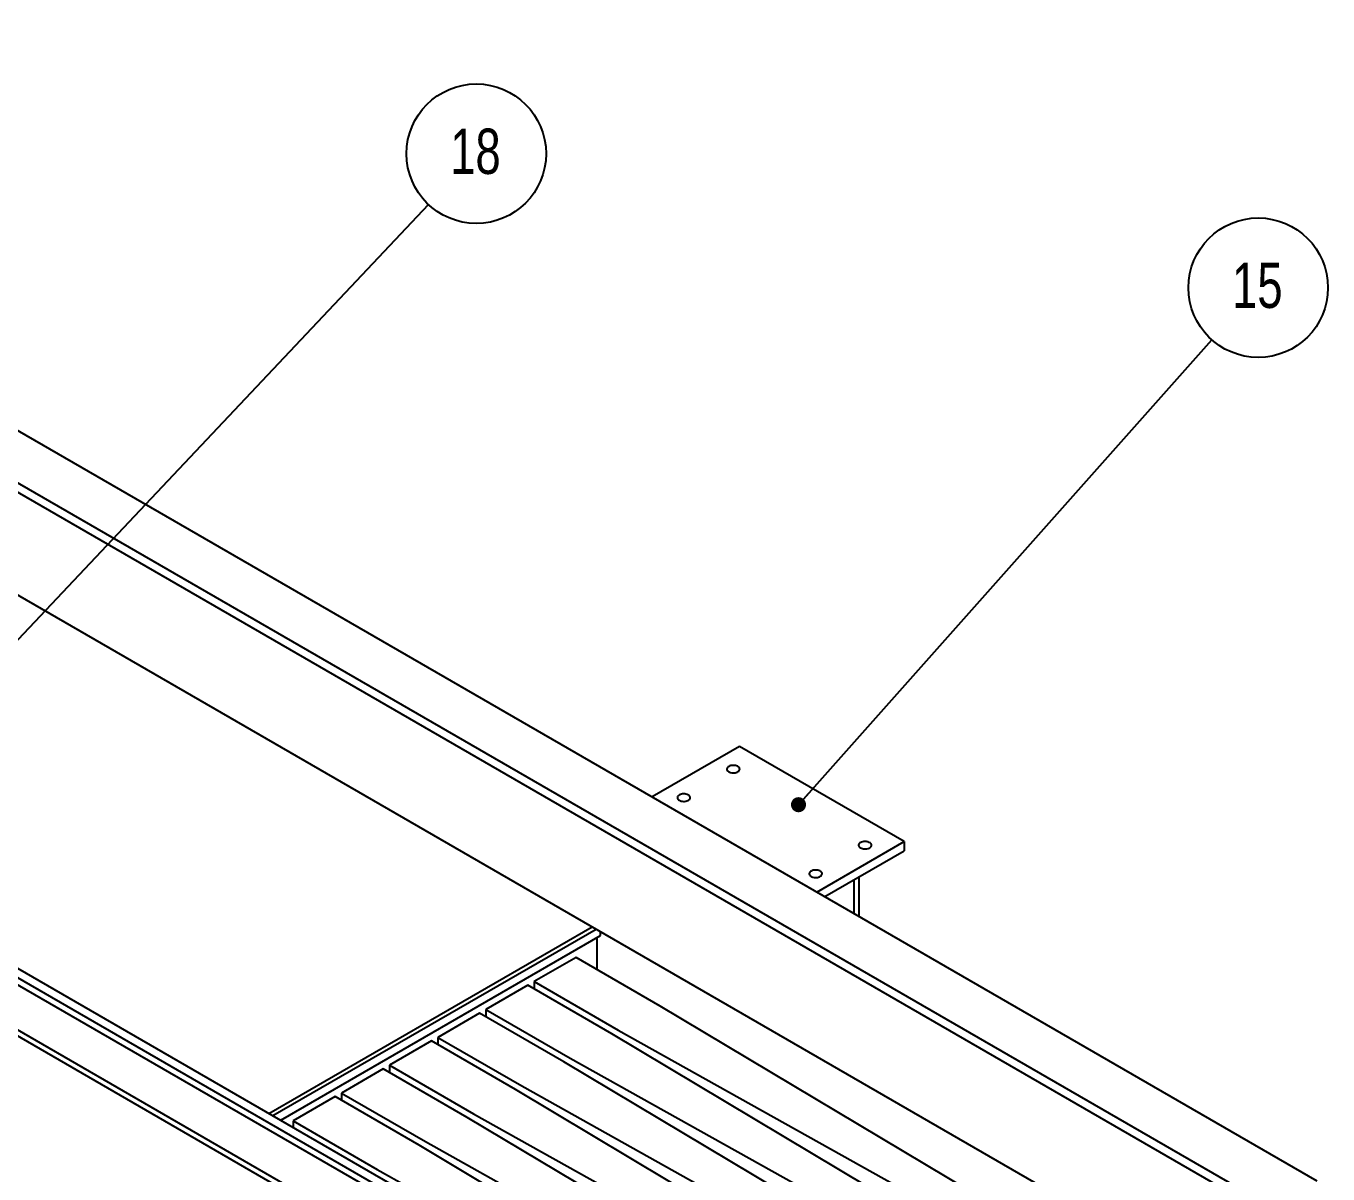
# Model space of a CAD drawing. Header units: millimetres. Extents: x 861 to 27901, y 673 to 17923.
# Drawn here: x 21557 to 23329, y 9008 to 10570 of the extents above; entities that cross this region are included whole.
import ezdxf

# ---------------------------------------------------------------- set-up
doc = ezdxf.new("R2010")
doc.units = ezdxf.units.MM
doc.header["$LTSCALE"] = 33.3
doc.layers.add('CAPA_1', color=7, linetype='Continuous')
doc.layers.add('STRUC', color=4, linetype='Continuous')
doc.styles.add('SLDTEXTSTYLE0', font='TXT', dxfattribs={"width": 0.75})
doc.dimstyles.new('SLDDIMSTYLE1', dxfattribs={"dimtxt": 0.18, "dimasz": 20.492308, "dimexe": 0, "dimexo": 0.0625, "dimgap": 0, "dimtad": 0, "dimtih": 1, "dimtoh": 1, "dimdec": 0, "dimrnd": 1e-09, "dimzin": 0, "dimdsep": 46, "dimtxsty": 'Standard', "dimblk1": 'DOT', "dimblk2": 'DOT', "dimsah": 1, "dimcen": 0.09, "dimadec": 0, "dimazin": 0, "dimtfac": 20.492308, "dimtdec": 0, "dimtofl": 0, "dimtmove": 0, "dimatfit": 3, "dimldrblk": 'DOT', "dimfxl": 1, "dimfrac": 2, "dimtolj": 1, "dimtzin": 0, "dimarcsym": 0})

# ---------------------------------------------------------------- blocks, each defined once
blk = doc.blocks.new('SW_NOTE_0_101')
at = {"layer": 'CAPA_1', "color": 0}
blk.add_circle((65.1, 69), 94.9, dxfattribs=at)
at = {"layer": 'CAPA_1', "color": 0, "insert": (63.9, 103.1), "char_height": 61.67, "attachment_point": 2, "style": 'SLDTEXTSTYLE0'}
blk.add_mtext('18', dxfattribs=at)
blk = doc.blocks.new('_Dot')
at = {"color": 0, "linetype": 'ByBlock', "lineweight": -2}
blk.add_line((-0.5, 0), (-1, 0), dxfattribs=at)
at = {"color": 0, "linetype": 'ByBlock', "const_width": 0.5}
blk.add_lwpolyline([(-0.25, 0, 1), (0.25, 0, 1)], format="xyb", close=True, dxfattribs=at)
blk = doc.blocks.new('SW_NOTE_0_113')
at = {"layer": 'CAPA_1', "color": 0}
blk.add_circle((63, 70.9), 94.9, dxfattribs=at)
at = {"layer": 'CAPA_1', "color": 0, "insert": (61.8, 105), "char_height": 61.67, "attachment_point": 2, "style": 'SLDTEXTSTYLE0'}
blk.add_mtext('15', dxfattribs=at)

msp = doc.modelspace()

# ---------------------------------------------------------------- linework, layer by layer
at = {"color": 7, "linetype": 'Continuous', "lineweight": 25}
for p, q in [((23314.02, 8998.25), (20592.14, 10569.56)), ((23252.35, 8962.65), (20575.32, 10508.06)), ((23241.14, 8956.17), (20564.1, 10501.59)), ((20564.1, 10362.09), (23241.14, 8816.67)), ((19992.26, 10171.47), (22669.29, 8626.05)), ((20003.47, 10177.94), (22680.5, 8632.52)), ((22607.62, 8590.45), (19885.74, 10161.76)), ((22665.12, 8618.83), (19988.09, 10164.24)), ((22607.62, 8582.23), (19930.59, 10127.65)), ((21887.49, 9090.32), (22327.3, 9344.22)), ((21892.83, 9087.24), (22332.64, 9341.14)), ((22338.51, 9332.19), (22338.51, 9337.75)), ((21903.51, 9081.07), (22338.51, 9332.19)), ((22333.86, 9329.51), (22333.86, 9285.93)), ((22305.32, 9302.4), (22248.36, 9269.52)), ((22419.69, 9236.38), (22305.32, 9302.4)), ((22248.36, 9269.52), (22362.73, 9203.49)), ((22248.36, 9269.52), (22248.36, 9259.55)), ((22239.73, 9264.53), (22182.77, 9231.65)), ((22354.1, 9198.51), (22239.73, 9264.53)), ((22182.77, 9231.65), (22297.14, 9165.63)), ((22182.77, 9231.65), (22182.77, 9221.68)), ((23260.98, 8734.27), (22419.69, 9236.38)), ((22174.14, 9226.67), (22117.18, 9193.78)), ((22288.51, 9160.64), (22174.14, 9226.67)), ((23195.39, 8696.4), (22354.1, 9198.51)), ((22362.73, 9203.49), (23232.5, 8717.83)), ((22108.54, 9188.8), (22051.58, 9155.92)), ((22222.91, 9122.77), (22108.54, 9188.8)), ((22117.18, 9193.78), (22231.54, 9127.76)), ((22117.18, 9193.78), (22117.18, 9183.81)), ((23129.79, 8658.53), (22288.51, 9160.64)), ((22297.14, 9165.63), (23166.91, 8679.96)), ((22042.95, 9150.93), (21985.99, 9118.05)), ((22157.32, 9084.91), (22042.95, 9150.93)), ((22051.58, 9155.92), (22165.95, 9089.89)), ((22051.58, 9155.92), (22051.58, 9145.95)), ((22231.54, 9127.76), (23101.31, 8642.09)), ((21977.35, 9113.07), (21920.39, 9080.18)), ((22091.72, 9047.04), (21977.35, 9113.07)), ((21985.99, 9118.05), (22100.36, 9052.03)), ((21985.99, 9118.05), (21985.99, 9108.08)), ((23064.2, 8620.67), (22222.91, 9122.77)), ((22165.95, 9089.89), (23035.72, 8604.23)), ((21920.39, 9080.18), (22034.76, 9014.16)), ((21920.39, 9080.18), (21920.39, 9071.33)), ((22998.6, 8582.8), (22157.32, 9084.91)), ((22933.01, 8544.93), (22091.72, 9047.04)), ((22100.36, 9052.03), (22970.12, 8566.36)), ((22034.76, 9014.16), (22904.53, 8528.49))]:
    msp.add_line(p, q, dxfattribs=at)
at = {"layer": 'STRUC', "linetype": 'Continuous', "lineweight": 25}
for p, q in [((22527.7, 9589.43), (22408.82, 9520.81)), ((22751.95, 9459.98), (22527.7, 9589.43)), ((22633.07, 9391.35), (22751.95, 9459.98)), ((22643.76, 9385.18), (22751.95, 9447.64)), ((22751.95, 9459.98), (22751.95, 9447.64)), ((22683.21, 9407.96), (22683.21, 9362.41)), ((22690.27, 9412.03), (22690.27, 9358.33))]:
    msp.add_line(p, q, dxfattribs=at)
at = {"layer": 'STRUC', "linetype": 'Continuous', "lineweight": 25, "flags": 128}
for points in [[(22513.06, 9555.09), (22514.27, 9554.51), (22515.65, 9554.06), (22517.14, 9553.76), (22518.7, 9553.61), (22520.28, 9553.63), (22521.82, 9553.82), (22523.29, 9554.16), (22524.63, 9554.64), (22525.79, 9555.26), (22526.75, 9555.98), (22527.47, 9556.79), (22527.92, 9557.67), (22528.1, 9558.57), (22527.99, 9559.48), (22527.61, 9560.37), (22526.95, 9561.2), (22526.05, 9561.95), (22524.94, 9562.59), (22523.64, 9563.11), (22522.2, 9563.49), (22520.67, 9563.71), (22519.09, 9563.77), (22517.52, 9563.67), (22516.01, 9563.41), (22514.6, 9562.99), (22513.35, 9562.44), (22512.28, 9561.77), (22511.44, 9561), (22510.85, 9560.15), (22510.54, 9559.26), (22510.5, 9558.35), (22510.75, 9557.44), (22511.27, 9556.58), (22512.05, 9555.79), (22513.06, 9555.09)], [(22445.78, 9516.25), (22447, 9515.67), (22448.37, 9515.22), (22449.86, 9514.92), (22451.42, 9514.78), (22453, 9514.8), (22454.55, 9514.98), (22456.01, 9515.32), (22457.35, 9515.8), (22458.52, 9516.42), (22459.47, 9517.14), (22460.19, 9517.96), (22460.65, 9518.83), (22460.82, 9519.74), (22460.72, 9520.65), (22460.33, 9521.53), (22459.68, 9522.36), (22458.78, 9523.11), (22457.66, 9523.75), (22456.36, 9524.27), (22454.92, 9524.65), (22453.39, 9524.87), (22451.82, 9524.94), (22450.25, 9524.83), (22448.73, 9524.57), (22447.33, 9524.16), (22446.07, 9523.6), (22445, 9522.93), (22444.16, 9522.16), (22443.58, 9521.31), (22443.26, 9520.42), (22443.22, 9519.51), (22443.47, 9518.61), (22443.99, 9517.75), (22444.77, 9516.95), (22445.78, 9516.25)], [(22692.46, 9451.52), (22693.68, 9450.94), (22695.05, 9450.49), (22696.54, 9450.19), (22698.1, 9450.05), (22699.68, 9450.07), (22701.23, 9450.25), (22702.69, 9450.59), (22704.03, 9451.07), (22705.2, 9451.69), (22706.15, 9452.41), (22706.87, 9453.23), (22707.32, 9454.1), (22707.5, 9455.01), (22707.4, 9455.92), (22707.01, 9456.8), (22706.36, 9457.63), (22705.46, 9458.38), (22704.34, 9459.03), (22703.04, 9459.54), (22701.6, 9459.92), (22700.07, 9460.14), (22698.5, 9460.21), (22696.93, 9460.1), (22695.41, 9459.84), (22694.01, 9459.43), (22692.75, 9458.87), (22691.68, 9458.2), (22690.84, 9457.43), (22690.26, 9456.58), (22689.94, 9455.69), (22689.9, 9454.78), (22690.15, 9453.88), (22690.67, 9453.02), (22691.45, 9452.22), (22692.46, 9451.52)], [(22625.19, 9412.69), (22626.4, 9412.1), (22627.77, 9411.65), (22629.26, 9411.35), (22630.82, 9411.21), (22632.4, 9411.23), (22633.95, 9411.41), (22635.42, 9411.75), (22636.75, 9412.24), (22637.92, 9412.85), (22638.88, 9413.58), (22639.59, 9414.39), (22640.05, 9415.26), (22640.23, 9416.17), (22640.12, 9417.08), (22639.73, 9417.96), (22639.08, 9418.79), (22638.18, 9419.54), (22637.06, 9420.19), (22635.77, 9420.71), (22634.33, 9421.08), (22632.8, 9421.31), (22631.22, 9421.37), (22629.65, 9421.27), (22628.14, 9421), (22626.73, 9420.59), (22625.47, 9420.04), (22624.41, 9419.36), (22623.57, 9418.59), (22622.98, 9417.75), (22622.66, 9416.85), (22622.63, 9415.94), (22622.87, 9415.04), (22623.4, 9414.18), (22624.17, 9413.39), (22625.19, 9412.69)]]:
    msp.add_lwpolyline(points, dxfattribs=at)

# ---------------------------------------------------------------- block references
at = {"layer": 'CAPA_1'}
for name, p in [('SW_NOTE_0_101', (22104.52, 10326.92)), ('SW_NOTE_0_113', (23170.68, 10142.73))]:
    msp.add_blockref(name, p, dxfattribs=at)

# ---------------------------------------------------------------- leaders
for points in [[(21462.75, 9646.71), (22104.52, 10326.92)], [(22608.11, 9510.28), (23170.68, 10142.73)]]:
    msp.add_leader(points, dimstyle='SLDDIMSTYLE1', dxfattribs=at)

doc.saveas('drawing.dxf')
